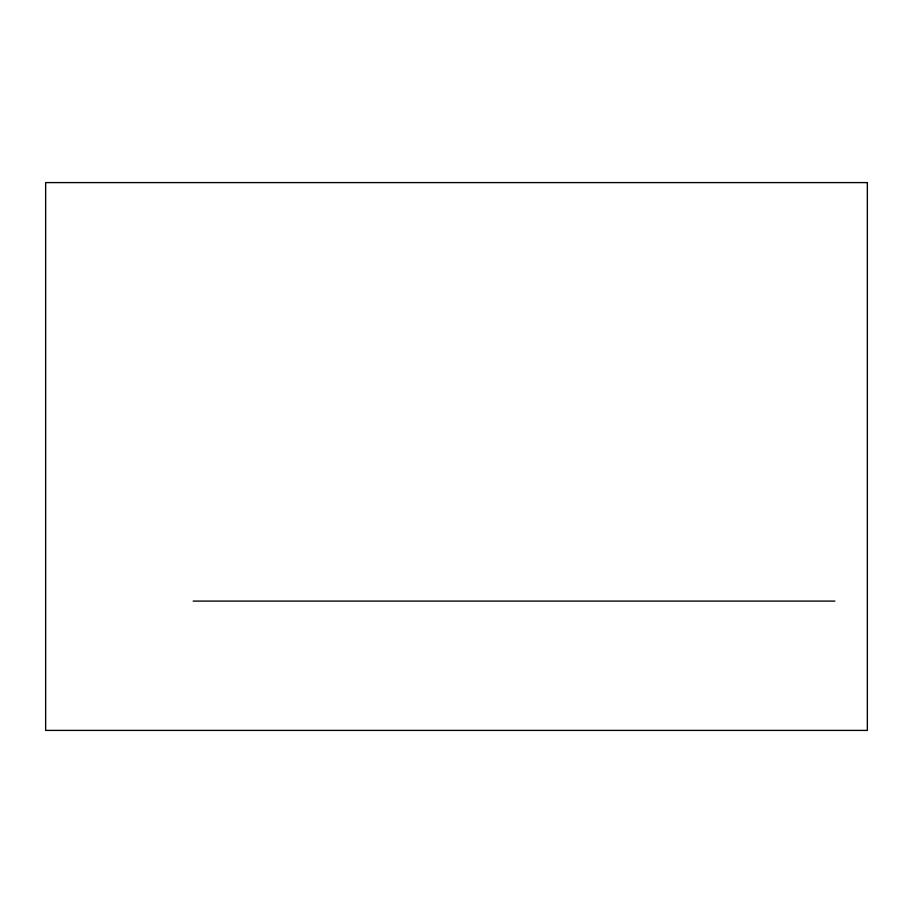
<?xml version="1.0" encoding="UTF-8"?>
<svg xmlns="http://www.w3.org/2000/svg" width="913" height="913" viewBox="0 0 913 913"><rect width="100%" height="100%" fill="white"/><g stroke="black" fill="none" stroke-linecap="round" stroke-linejoin="round"><path stroke-width="1.37" d="M193.168 601.096L834.87 601.096M867.35 182.6L45.65 182.6L45.65 730.4L867.35 730.4L867.35 182.6"/></g></svg>
